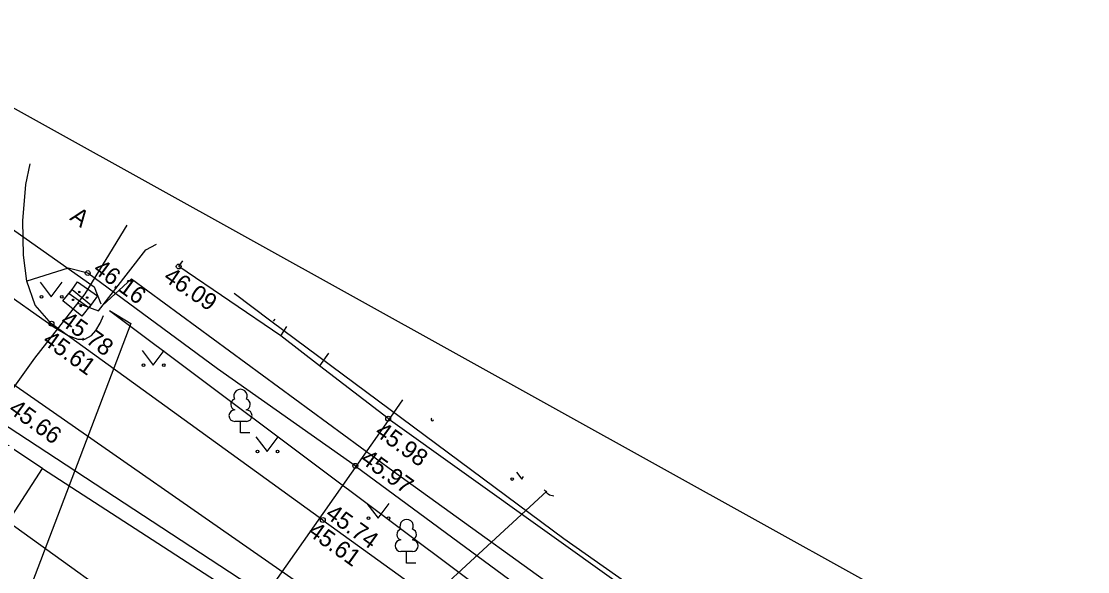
# Model space of a CAD drawing. Extents: x 641898 to 642187, y 6456130 to 6456463.
# Drawn here: x 642106.68 to 642150.58, y 6456405.54 to 6456428.19 of the extents above; entities that cross this region are included whole.
import ezdxf

# ---------------------------------------------------------------- set-up
doc = ezdxf.new("R2010")
doc.units = 0
for name, color, linetype in [('ABIJOONIS', 7, 'Continuous'), ('HALJASTUS', 7, 'Continuous'), ('KORGUS', 7, 'Continuous'), ('POST', 7, 'Continuous'), ('PUU', 7, 'Continuous'), ('VORMISTUS', 7, 'Continuous')]:
    doc.layers.add(name, color=color, linetype=linetype)

# ---------------------------------------------------------------- blocks, each defined once
blk = doc.blocks.new('RING02')
at = {"layer": 'KORGUS'}
blk.add_circle((0, 0), 20, dxfattribs=at)
blk = doc.blocks.new('LEHTP1')
at = {"layer": 'PUU'}
for p, q in [((48, 95), (-48, 95)), ((0, 0), (0, 95)), ((76, 0), (0, 0))]:
    blk.add_line(p, q, dxfattribs=at)
for centre, radius, start, end in [((0, 304), 55.4, 332.5799, 207.4201), ((-34, 234.5), 46.5, 109.02174, 253.14154), ((34, 234.5), 46.5, 286.85082, 70.98591), ((-47.5, 142.5), 47.5, 90.0016, 269.3953), ((47.5, 142.5), 47.5, 270.6047, 89.9984)]:
    blk.add_arc(centre, radius, start, end, dxfattribs=at)
blk = doc.blocks.new('SIKAPP')
at = {"layer": 'POST'}
blk.add_lwpolyline([(-100, 60), (100, 60), (100, -60), (-100, -60)], close=True, dxfattribs=at)
for centre, radius in [((-40, 0), 6.08), ((-40, 0), 5.81), ((-40, 0), 5.53), ((-40, 0), 5.26), ((-40, 0), 4.99), ((-40, 0), 4.72), ((-40, 0), 4.44), ((-40, 0), 4.17), ((-40, 0), 3.9), ((-40, 0), 3.63), ((-40, 0), 3.35), ((-40, 0), 3.08), ((-40, 0), 2.81), ((-40, 0), 2.54), ((-40, 0), 2.26), ((-40, 0), 1.99), ((-40, 0), 1.72), ((-40, 0), 1.45), ((-40, 0), 1.17), ((-40, 0), 0.902), ((-40, 0), 0.63), ((-40, 0), 0.358), ((-40, 0), 0.0852), ((40, 0), 6.08), ((40, 0), 5.81), ((40, 0), 5.53), ((40, 0), 5.26), ((40, 0), 4.99), ((40, 0), 4.72), ((40, 0), 4.44), ((40, 0), 4.17), ((40, 0), 3.9), ((40, 0), 3.63), ((40, 0), 3.35), ((40, 0), 3.08), ((40, 0), 2.81), ((40, 0), 2.54), ((40, 0), 2.26), ((40, 0), 1.99), ((40, 0), 1.72), ((40, 0), 1.45), ((40, 0), 1.17), ((40, 0), 0.902), ((40, 0), 0.63), ((40, 0), 0.358), ((40, 0), 0.0852)]:
    blk.add_circle(centre, radius, dxfattribs=at)
blk = doc.blocks.new('MURU')
at = {"layer": 'HALJASTUS'}
for p, q in [((-92.7, 121.3), (0, 0)), ((0, 0), (89.1, 121.3))]:
    blk.add_line(p, q, dxfattribs=at)
for centre in [(-80.2, 0), (85.5, 0)]:
    blk.add_circle(centre, 11, dxfattribs=at)

msp = doc.modelspace()

# ---------------------------------------------------------------- linework, layer by layer
at = {"layer": 'ABIJOONIS'}
for p, q in [((642089.892, 6456424.701), (642132.3, 6456395.199)), ((642127.073, 6456409.632), (642127.29, 6456409.349)), ((642127.29, 6456409.349), (642127.363, 6456409.449))]:
    msp.add_line(p, q, dxfattribs=at)
for points in [[(642082.181, 6456436.98), (642082.092, 6456436.75), (642109.677, 6456417.258), (642109.962, 6456416.566)], [(642079.037, 6456436), (642092.754, 6456426.393), (642105.21, 6456417.59), (642106.404, 6456416.749), (642107.294, 6456416.12), (642108.031, 6456415.604), (642108.611, 6456415.264), (642109.015, 6456415.112), (642109.297, 6456415.112), (642109.572, 6456415.253), (642109.749, 6456415.463), (642109.929, 6456415.766), (642110.071, 6456416.076)], [(642103.223, 6456403.09), (642107.553, 6456409.78), (642100.904, 6456414.198), (642097.08, 6456416.734), (642095.48, 6456417.83), (642072.983, 6456433.282), (642071.154, 6456430.619), (642070.505, 6456429.674)], [(642114.461, 6456401.591), (642103.893, 6456409.188), (642092.802, 6456417.152), (642078.911, 6456427.219)], [(642119.094, 6456407.661), (642107.926, 6456415.744), (642107.249, 6456416.509), (642106.915, 6456417.5), (642106.768, 6456418.565), (642106.751, 6456419.985), (642106.874, 6456421.481), (642107.049, 6456422.321)], [(642111.021, 6456419.804), (642109.298, 6456416.976), (642107.228, 6456414.319), (642099.062, 6456402.911), (642098.254, 6456397.938), (642095.386, 6456394.808)], [(642108.972, 6456416.602), (642109.863, 6456416.277), (642111.807, 6456418.783), (642112.251, 6456419.025)], [(642121.786, 6456411.835), (642118.963, 6456414.013), (642117.363, 6456415.248), (642113.164, 6456418.1), (642113.339, 6456418.335)], [(642120.432, 6456409.894), (642114.766, 6456413.89), (642109.419, 6456417.828), (642108.614, 6456418.03), (642106.915, 6456417.5)], [(642097.453, 6456417.178), (642120.79, 6456401.904), (642128.312, 6456408.847)], [(642110.035, 6456416.508), (642111.223, 6456417.589), (642121.975, 6456409.685), (642147.793, 6456391.085)], [(642115.446, 6456417), (642116.949, 6456415.862), (642121.862, 6456412.21), (642129.013, 6456406.895), (642138.775, 6456400.04), (642139.233, 6456399.615), (642149.042, 6456392.744)], [(642110.319, 6456416.284), (642111.191, 6456415.749), (642107.145, 6456405.115), (642099.145, 6456392.248)], [(642110.319, 6456416.284), (642122.074, 6456407.479), (642133.27, 6456399.092), (642146.682, 6456389.61)], [(642117.068, 6456415.842), (642117.137, 6456415.929)], [(642117.363, 6456415.248), (642117.616, 6456415.625)], [(642119.333, 6456414.537), (642118.963, 6456414.013)], [(642122.377, 6456412.608), (642121.876, 6456411.894), (642113.976, 6456400.639), (642111.408, 6456397.482)], [(642121.786, 6456411.835), (642137.808, 6456400.379), (642138.427, 6456401.438), (642141.188, 6456400.353)], [(642107.553, 6456409.78), (642120.405, 6456401.462), (642136.02, 6456389.409), (642131.464, 6456383.507)], [(642120.432, 6456409.894), (642134.203, 6456399.731), (642134.553, 6456399.119), (642134.165, 6456398), (642133.082, 6456397.566)], [(642119.094, 6456407.661), (642133.082, 6456397.566), (642135.034, 6456396.494), (642136.458, 6456396.512), (642138.048, 6456396.933), (642139.305, 6456397.637), (642140.195, 6456398.579), (642141.188, 6456400.353), (642141.319, 6456400.605)]]:
    msp.add_lwpolyline(points, dxfattribs=at)
msp.add_circle((642126.888, 6456409.349), 0.055, dxfattribs=at)
for centre, radius, start, end in [((642123.605, 6456411.806), 0.055, 126.2825, 348.9941), ((642128.647, 6456409.157), 0.5, 209.5162, 265.7604)]:
    msp.add_arc(centre, radius, start, end, dxfattribs=at)
at = {"layer": 'VORMISTUS'}
msp.add_lwpolyline([(641898.185, 6456214.234), (642036.542, 6456463.397), (642187.351, 6456379.655), (642048.995, 6456130.492), (641898.185, 6456214.234)], dxfattribs=at)

# ---------------------------------------------------------------- block references
at = {"layer": 'ABIJOONIS', "xscale": 0.005, "yscale": 0.005}
for name, p in [('RING02', (642113.164, 6456418.1)), ('RING02', (642109.419, 6456417.828)), ('MURU', (642107.918, 6456416.849)), ('RING02', (642107.926, 6456415.744)), ('MURU', (642112.117, 6456414.034)), ('LEHTP1', (642115.708, 6456411.246)), ('RING02', (642121.786, 6456411.835)), ('MURU', (642116.808, 6456410.483)), ('RING02', (642120.432, 6456409.894)), ('MURU', (642121.376, 6456407.735)), ('RING02', (642119.094, 6456407.661)), ('LEHTP1', (642122.546, 6456405.891))]:
    msp.add_blockref(name, p, dxfattribs=at)
at = {"layer": 'ABIJOONIS', "xscale": 0.005, "yscale": 0.005000000000000001}
for p, rotation in [((642109.232, 6456416.936), -35.227834255525806), ((642108.972, 6456416.602), -39.03073000954092)]:
    msp.add_blockref('SIKAPP', p, dxfattribs=dict(at, rotation=rotation))

# ---------------------------------------------------------------- texts
at = {"layer": 'ABIJOONIS'}
for s, rotation, p in [('A', 323.7462, (642108.643, 6456420.045)), (' 46.16', 323.6288, (642109.387, 6456418.048)), (' 46.09', 325.8153, (642112.277, 6456417.697)), (' 45.78', 324.1043, (642108.034, 6456415.899)), (' 45.61', 324.1043, (642107.306, 6456415.109)), (' 45.66', 324.1043, (642105.902, 6456412.275)), (' 45.98', 324.4346, (642120.98, 6456411.337)), (' 45.97', 324.2079, (642120.391, 6456410.213)), (' 45.74', 324.2079, (642118.946, 6456407.957)), (' 45.61', 324.2079, (642118.224, 6456407.233))]:
    msp.add_text(s, height=0.7, rotation=rotation, dxfattribs=at).set_placement(p)

doc.saveas('drawing.dxf')
